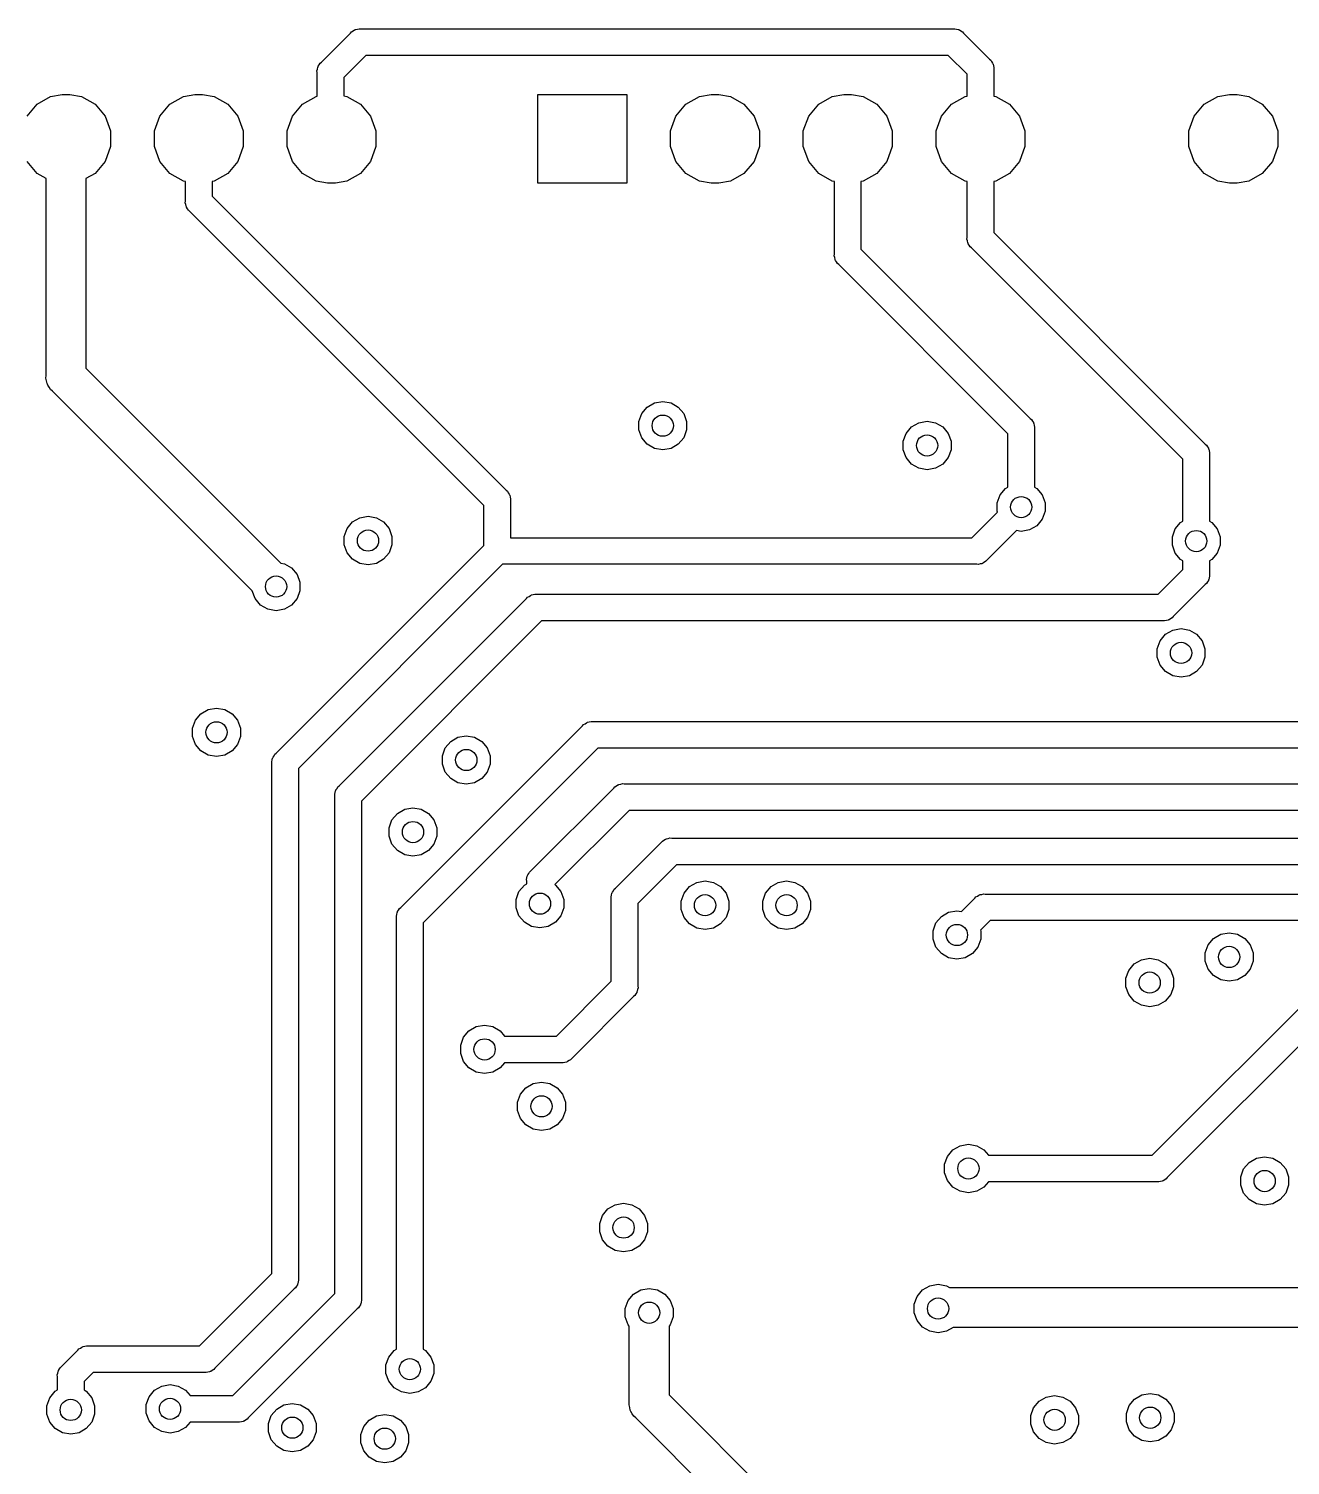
# Model space of a CAD drawing. Extents: x 91.8 to 190.2, y -113.9 to -59.9.
# Drawn here: x 133.26 to 157.4, y -88.14 to -60.64 of the extents above; entities that cross this region are included whole.
import ezdxf

# ---------------------------------------------------------------- set-up
doc = ezdxf.new("R2010")
doc.units = 0
doc.header["$MEASUREMENT"] = 0
doc.layers.add('BLACK', color=7, linetype='CONTINUOUS')

msp = doc.modelspace()

# ---------------------------------------------------------------- linework, layer by layer
at = {"layer": 'BLACK', "linetype": 'CONTINUOUS'}
for p, q in [((138.858, -61.2825), (139.413, -60.7282)), ((139.413, -60.7282), (139.434, -60.7024)), ((139.434, -60.7024), (139.463, -60.6856)), ((139.463, -60.6856), (139.491, -60.6662)), ((139.491, -60.6662), (139.502, -60.6633)), ((139.502, -60.6633), (139.512, -60.6576)), ((139.512, -60.6576), (139.545, -60.6518)), ((139.545, -60.6518), (139.578, -60.6431)), ((139.578, -60.6431), (139.611, -60.646)), ((139.611, -60.646), (150.949, -60.646)), ((150.949, -60.646), (150.982, -60.6431)), ((150.982, -60.6431), (151.015, -60.6518)), ((151.015, -60.6518), (151.048, -60.6576)), ((151.048, -60.6576), (151.058, -60.6633)), ((151.058, -60.6633), (151.069, -60.6662)), ((151.069, -60.6662), (151.097, -60.6856)), ((151.097, -60.6856), (151.126, -60.7024)), ((151.126, -60.7024), (151.147, -60.7282)), ((151.147, -60.7282), (151.642, -61.2226)), ((138.816, -61.3334), (138.832, -61.3042)), ((138.832, -61.3042), (138.858, -61.2825)), ((139.705, -61.154), (139.284, -61.5752)), ((150.855, -61.154), (139.705, -61.154)), ((151.216, -61.5152), (150.855, -61.154)), ((151.642, -61.2226), (151.668, -61.2442)), ((151.668, -61.2442), (151.684, -61.2734)), ((151.684, -61.2734), (151.704, -61.301)), ((151.704, -61.301), (151.707, -61.312)), ((151.707, -61.312), (151.712, -61.3218)), ((138.773, -61.4475), (138.782, -61.415)), ((138.776, -61.4811), (138.773, -61.4475)), ((138.776, -61.9352), (138.776, -61.4811)), ((138.782, -61.415), (138.788, -61.3818)), ((138.788, -61.3818), (138.793, -61.372)), ((138.793, -61.372), (138.796, -61.361)), ((138.796, -61.361), (138.816, -61.3334)), ((139.284, -61.5752), (139.284, -61.9281)), ((151.216, -61.9317), (151.216, -61.5152)), ((151.712, -61.3218), (151.718, -61.355)), ((151.718, -61.355), (151.727, -61.3875)), ((151.727, -61.3875), (151.724, -61.4211)), ((151.724, -61.4211), (151.724, -61.9317)), ((133.223, -62.3184), (133.415, -62.0888)), ((133.415, -62.0888), (133.675, -61.9389)), ((133.675, -61.9389), (133.896, -61.9)), ((133.896, -61.9), (134.044, -61.9)), ((134.044, -61.9), (134.265, -61.9389)), ((134.265, -61.9389), (134.525, -62.0888)), ((134.525, -62.0888), (134.717, -62.3184)), ((135.763, -62.3184), (135.955, -62.0888)), ((135.955, -62.0888), (136.215, -61.9389)), ((136.215, -61.9389), (136.436, -61.9)), ((136.436, -61.9), (136.584, -61.9)), ((136.584, -61.9), (136.805, -61.9389)), ((136.805, -61.9389), (137.065, -62.0888)), ((137.065, -62.0888), (137.257, -62.3184)), ((138.303, -62.3184), (138.495, -62.0888)), ((138.495, -62.0888), (138.755, -61.9389)), ((138.755, -61.9389), (138.776, -61.9352)), ((139.284, -61.9281), (139.345, -61.9389)), ((139.345, -61.9389), (139.605, -62.0888)), ((139.605, -62.0888), (139.797, -62.3184)), ((143, -63.6), (143, -61.9)), ((143, -61.9), (144.7, -61.9)), ((144.7, -61.9), (144.7, -63.6)), ((145.643, -62.3184), (145.835, -62.0888)), ((145.835, -62.0888), (146.095, -61.9389)), ((146.095, -61.9389), (146.316, -61.9)), ((146.316, -61.9), (146.464, -61.9)), ((146.464, -61.9), (146.685, -61.9389)), ((146.685, -61.9389), (146.945, -62.0888)), ((146.945, -62.0888), (147.137, -62.3184)), ((148.183, -62.3184), (148.375, -62.0888)), ((148.375, -62.0888), (148.635, -61.9389)), ((148.635, -61.9389), (148.856, -61.9)), ((148.856, -61.9), (149.004, -61.9)), ((149.004, -61.9), (149.225, -61.9389)), ((149.225, -61.9389), (149.485, -62.0888)), ((149.485, -62.0888), (149.677, -62.3184)), ((150.723, -62.3184), (150.915, -62.0888)), ((150.915, -62.0888), (151.175, -61.9389)), ((151.175, -61.9389), (151.216, -61.9317)), ((151.724, -61.9317), (151.765, -61.9389)), ((151.765, -61.9389), (152.025, -62.0888)), ((152.025, -62.0888), (152.217, -62.3184)), ((155.563, -62.3184), (155.755, -62.0888)), ((155.755, -62.0888), (156.015, -61.9389)), ((156.015, -61.9389), (156.236, -61.9)), ((156.236, -61.9), (156.384, -61.9)), ((156.384, -61.9), (156.605, -61.9389)), ((156.605, -61.9389), (156.865, -62.0888)), ((156.865, -62.0888), (157.057, -62.3184)), ((134.717, -62.3184), (134.82, -62.6001)), ((135.66, -62.6001), (135.763, -62.3184)), ((137.257, -62.3184), (137.36, -62.6001)), ((138.2, -62.6001), (138.303, -62.3184)), ((139.797, -62.3184), (139.9, -62.6001)), ((145.54, -62.6001), (145.643, -62.3184)), ((147.137, -62.3184), (147.24, -62.6001)), ((148.08, -62.6001), (148.183, -62.3184)), ((149.677, -62.3184), (149.78, -62.6001)), ((150.62, -62.6001), (150.723, -62.3184)), ((152.217, -62.3184), (152.32, -62.6001)), ((155.46, -62.6001), (155.563, -62.3184)), ((157.057, -62.3184), (157.16, -62.6001)), ((134.82, -62.6001), (134.82, -62.8999)), ((135.66, -62.8999), (135.66, -62.6001)), ((137.36, -62.6001), (137.36, -62.8999)), ((138.2, -62.8999), (138.2, -62.6001)), ((139.9, -62.6001), (139.9, -62.8999)), ((145.54, -62.8999), (145.54, -62.6001)), ((147.24, -62.6001), (147.24, -62.8999)), ((148.08, -62.8999), (148.08, -62.6001)), ((149.78, -62.6001), (149.78, -62.8999)), ((150.62, -62.8999), (150.62, -62.6001)), ((152.32, -62.6001), (152.32, -62.8999)), ((155.46, -62.8999), (155.46, -62.6001)), ((157.16, -62.6001), (157.16, -62.8999)), ((134.82, -62.8999), (134.717, -63.1816)), ((135.763, -63.1816), (135.66, -62.8999)), ((137.36, -62.8999), (137.257, -63.1816)), ((138.303, -63.1816), (138.2, -62.8999)), ((139.9, -62.8999), (139.797, -63.1816)), ((145.643, -63.1816), (145.54, -62.8999)), ((147.24, -62.8999), (147.137, -63.1816)), ((148.183, -63.1816), (148.08, -62.8999)), ((149.78, -62.8999), (149.677, -63.1816)), ((150.723, -63.1816), (150.62, -62.8999)), ((152.32, -62.8999), (152.217, -63.1816)), ((155.563, -63.1816), (155.46, -62.8999)), ((157.16, -62.8999), (157.057, -63.1816)), ((133.415, -63.4112), (133.223, -63.1816)), ((134.717, -63.1816), (134.525, -63.4112)), ((135.955, -63.4112), (135.763, -63.1816)), ((137.257, -63.1816), (137.065, -63.4112)), ((138.495, -63.4112), (138.303, -63.1816)), ((139.797, -63.1816), (139.605, -63.4112)), ((145.835, -63.4112), (145.643, -63.1816)), ((147.137, -63.1816), (146.945, -63.4112)), ((148.375, -63.4112), (148.183, -63.1816)), ((149.677, -63.1816), (149.485, -63.4112)), ((150.915, -63.4112), (150.723, -63.1816)), ((152.217, -63.1816), (152.025, -63.4112)), ((155.755, -63.4112), (155.563, -63.1816)), ((157.057, -63.1816), (156.865, -63.4112)), ((133.589, -63.5115), (133.415, -63.4112)), ((133.589, -67.2834), (133.589, -63.5115)), ((134.525, -63.4112), (134.351, -63.5115)), ((134.351, -63.5115), (134.351, -67.1422)), ((136.215, -63.5611), (135.955, -63.4112)), ((137.065, -63.4112), (136.805, -63.5611)), ((138.755, -63.5611), (138.495, -63.4112)), ((139.605, -63.4112), (139.345, -63.5611)), ((146.095, -63.5611), (145.835, -63.4112)), ((146.945, -63.4112), (146.685, -63.5611)), ((148.635, -63.5611), (148.375, -63.4112)), ((149.485, -63.4112), (149.225, -63.5611)), ((151.175, -63.5611), (150.915, -63.4112)), ((152.025, -63.4112), (151.765, -63.5611)), ((156.015, -63.5611), (155.755, -63.4112)), ((156.865, -63.4112), (156.605, -63.5611)), ((136.256, -63.5683), (136.215, -63.5611)), ((136.256, -63.941), (136.256, -63.5683)), ((136.805, -63.5611), (136.764, -63.5683)), ((136.764, -63.5683), (136.764, -63.8469)), ((138.976, -63.6), (138.755, -63.5611)), ((139.124, -63.6), (138.976, -63.6)), ((139.345, -63.5611), (139.124, -63.6)), ((144.7, -63.6), (143, -63.6)), ((146.316, -63.6), (146.095, -63.5611)), ((146.464, -63.6), (146.316, -63.6)), ((146.685, -63.5611), (146.464, -63.6)), ((148.676, -63.5683), (148.635, -63.5611)), ((148.676, -63.9743), (148.676, -63.5683)), ((149.225, -63.5611), (149.184, -63.5683)), ((149.184, -63.5683), (149.184, -64.8648)), ((151.216, -63.5683), (151.175, -63.5611)), ((151.216, -64.6389), (151.216, -63.5683)), ((151.765, -63.5611), (151.724, -63.5683)), ((151.724, -63.5683), (151.724, -64.5448)), ((156.236, -63.6), (156.015, -63.5611)), ((156.384, -63.6), (156.236, -63.6)), ((156.605, -63.5611), (156.384, -63.6)), ((136.253, -63.9746), (136.256, -63.941)), ((136.262, -64.0071), (136.253, -63.9746)), ((136.268, -64.0403), (136.262, -64.0071)), ((136.273, -64.0501), (136.268, -64.0403)), ((136.276, -64.0611), (136.273, -64.0501)), ((136.296, -64.0887), (136.276, -64.0611)), ((136.764, -63.8469), (142.392, -69.4746)), ((148.676, -64.9589), (148.676, -63.9743)), ((148.676, -63.9743), (148.676, -63.9743)), ((136.312, -64.1179), (136.296, -64.0887)), ((136.338, -64.1395), (136.312, -64.1179)), ((141.966, -69.7673), (136.338, -64.1395)), ((151.724, -64.5448), (155.772, -68.5926)), ((149.184, -64.8648), (152.422, -68.1026)), ((151.213, -64.6725), (151.216, -64.6389)), ((151.222, -64.705), (151.213, -64.6725)), ((151.228, -64.7382), (151.222, -64.705)), ((151.233, -64.748), (151.228, -64.7382)), ((151.236, -64.759), (151.233, -64.748)), ((151.256, -64.7866), (151.236, -64.759)), ((151.272, -64.8158), (151.256, -64.7866)), ((151.298, -64.8374), (151.272, -64.8158)), ((155.346, -68.8852), (151.298, -64.8374)), ((148.673, -64.9925), (148.676, -64.9589)), ((148.682, -65.025), (148.673, -64.9925)), ((148.688, -65.0582), (148.682, -65.025)), ((148.693, -65.068), (148.688, -65.0582)), ((148.696, -65.079), (148.693, -65.068)), ((148.716, -65.1066), (148.696, -65.079)), ((148.732, -65.1358), (148.716, -65.1066)), ((148.758, -65.1575), (148.732, -65.1358)), ((151.996, -68.3952), (148.758, -65.1575)), ((133.585, -67.3337), (133.589, -67.2834)), ((133.598, -67.3826), (133.585, -67.3337)), ((134.351, -67.1422), (136.425, -69.2163)), ((133.606, -67.4323), (133.598, -67.3826)), ((133.615, -67.4471), (133.606, -67.4323)), ((133.619, -67.4635), (133.615, -67.4471)), ((133.648, -67.5049), (133.619, -67.4635)), ((133.674, -67.5487), (133.648, -67.5049)), ((133.712, -67.5812), (133.674, -67.5487)), ((137.08, -70.9486), (133.712, -67.5812)), ((144.988, -68.0079), (145.092, -67.8844)), ((145.092, -67.8844), (145.231, -67.8037)), ((145.231, -67.8037), (145.39, -67.7757)), ((145.39, -67.7757), (145.549, -67.8037)), ((145.549, -67.8037), (145.688, -67.8844)), ((145.688, -67.8844), (145.792, -68.0079)), ((144.933, -68.1594), (144.988, -68.0079)), ((144.933, -68.3206), (144.933, -68.1594)), ((145.792, -68.0079), (145.847, -68.1594)), ((145.847, -68.1594), (145.847, -68.3206)), ((150.152, -68.2644), (150.291, -68.1837)), ((150.291, -68.1837), (150.45, -68.1557)), ((150.45, -68.1557), (150.609, -68.1837)), ((150.609, -68.1837), (150.748, -68.2644)), ((152.422, -68.1026), (152.448, -68.1242)), ((152.448, -68.1242), (152.464, -68.1534)), ((152.464, -68.1534), (152.484, -68.181)), ((152.484, -68.181), (152.487, -68.192)), ((152.487, -68.192), (152.492, -68.2018)), ((144.988, -68.4721), (144.933, -68.3206)), ((145.847, -68.3206), (145.792, -68.4721)), ((149.993, -68.5394), (150.048, -68.3879)), ((150.048, -68.3879), (150.152, -68.2644)), ((150.748, -68.2644), (150.852, -68.3879)), ((150.852, -68.3879), (150.907, -68.5394)), ((151.996, -69.4187), (151.996, -68.3952)), ((152.492, -68.2018), (152.498, -68.235)), ((152.498, -68.235), (152.507, -68.2675)), ((152.507, -68.2675), (152.504, -68.3011)), ((152.504, -68.3011), (152.504, -69.4187)), ((145.092, -68.5956), (144.988, -68.4721)), ((145.231, -68.6763), (145.092, -68.5956)), ((145.39, -68.7043), (145.231, -68.6763)), ((145.549, -68.6763), (145.39, -68.7043)), ((145.688, -68.5956), (145.549, -68.6763)), ((145.792, -68.4721), (145.688, -68.5956)), ((149.993, -68.7006), (149.993, -68.5394)), ((150.048, -68.8521), (149.993, -68.7006)), ((150.907, -68.7006), (150.852, -68.8521)), ((150.907, -68.5394), (150.907, -68.7006)), ((155.772, -68.5926), (155.798, -68.6142)), ((155.798, -68.6142), (155.814, -68.6434)), ((155.814, -68.6434), (155.834, -68.671)), ((155.834, -68.671), (155.837, -68.682)), ((155.837, -68.682), (155.842, -68.6918)), ((155.842, -68.6918), (155.848, -68.725)), ((155.848, -68.725), (155.857, -68.7575)), ((150.152, -68.9756), (150.048, -68.8521)), ((150.291, -69.0563), (150.152, -68.9756)), ((150.748, -68.9756), (150.609, -69.0563)), ((150.852, -68.8521), (150.748, -68.9756)), ((155.346, -69.7812), (155.346, -68.8852)), ((155.857, -68.7575), (155.854, -68.7911)), ((155.854, -68.7911), (155.854, -70.0687)), ((136.425, -69.2163), (138.081, -70.8717)), ((150.45, -69.0843), (150.291, -69.0563)), ((150.609, -69.0563), (150.45, -69.0843)), ((142.392, -69.4746), (142.418, -69.4963)), ((142.418, -69.4963), (142.434, -69.5255)), ((142.434, -69.5255), (142.454, -69.5531)), ((142.454, -69.5531), (142.457, -69.564)), ((142.457, -69.564), (142.462, -69.5739)), ((151.848, -69.5679), (151.952, -69.4444)), ((151.952, -69.4444), (151.996, -69.4187)), ((152.504, -69.4187), (152.548, -69.4444)), ((152.548, -69.4444), (152.652, -69.5679)), ((141.966, -70.5348), (141.966, -69.7673)), ((142.462, -69.5739), (142.468, -69.6071)), ((142.468, -69.6071), (142.477, -69.6396)), ((142.477, -69.6396), (142.474, -69.6732)), ((142.474, -69.6732), (142.474, -70.386)), ((151.793, -69.7194), (151.848, -69.5679)), ((151.793, -69.8806), (151.793, -69.7194)), ((152.652, -69.5679), (152.707, -69.7194)), ((152.707, -69.7194), (152.707, -69.8806)), ((155.346, -70.0687), (155.346, -69.7812)), ((155.346, -69.7812), (155.346, -69.7812)), ((139.348, -70.2079), (139.452, -70.0844)), ((139.452, -70.0844), (139.591, -70.0037)), ((139.591, -70.0037), (139.75, -69.9757)), ((139.75, -69.9757), (139.909, -70.0037)), ((139.909, -70.0037), (140.048, -70.0844)), ((140.048, -70.0844), (140.152, -70.2079)), ((151.305, -70.386), (151.797, -69.8934)), ((151.797, -69.8934), (151.793, -69.8806)), ((152.652, -70.0321), (152.548, -70.1556)), ((152.707, -69.8806), (152.652, -70.0321)), ((155.198, -70.2179), (155.302, -70.0944)), ((155.302, -70.0944), (155.346, -70.0687)), ((155.854, -70.0687), (155.898, -70.0944)), ((155.898, -70.0944), (156.002, -70.2179)), ((139.293, -70.3594), (139.348, -70.2079)), ((139.293, -70.5206), (139.293, -70.3594)), ((140.152, -70.2079), (140.207, -70.3594)), ((140.207, -70.3594), (140.207, -70.5206)), ((142.474, -70.386), (151.305, -70.386)), ((152.161, -70.2485), (151.597, -70.8118)), ((152.25, -70.2643), (152.161, -70.2485)), ((152.409, -70.2363), (152.25, -70.2643)), ((152.548, -70.1556), (152.409, -70.2363)), ((155.143, -70.3694), (155.198, -70.2179)), ((155.143, -70.5306), (155.143, -70.3694)), ((156.002, -70.2179), (156.057, -70.3694)), ((156.057, -70.3694), (156.057, -70.5306)), ((137.993, -74.5076), (141.966, -70.5348)), ((139.348, -70.6721), (139.293, -70.5206)), ((140.207, -70.5206), (140.152, -70.6721)), ((155.198, -70.6821), (155.143, -70.5306)), ((156.057, -70.5306), (156.002, -70.6821)), ((138.081, -70.8717), (138.149, -70.8837)), ((138.149, -70.8837), (138.288, -70.9644)), ((142.325, -70.894), (138.419, -74.8002)), ((139.452, -70.7956), (139.348, -70.6721)), ((139.591, -70.8763), (139.452, -70.7956)), ((139.75, -70.9043), (139.591, -70.8763)), ((139.909, -70.8763), (139.75, -70.9043)), ((140.048, -70.7956), (139.909, -70.8763)), ((140.152, -70.6721), (140.048, -70.7956)), ((151.399, -70.894), (142.325, -70.894)), ((151.432, -70.8969), (151.399, -70.894)), ((151.465, -70.8882), (151.432, -70.8969)), ((151.498, -70.8824), (151.465, -70.8882)), ((151.508, -70.8767), (151.498, -70.8824)), ((151.519, -70.8738), (151.508, -70.8767)), ((151.547, -70.8544), (151.519, -70.8738)), ((151.576, -70.8376), (151.547, -70.8544)), ((151.597, -70.8118), (151.576, -70.8376)), ((155.302, -70.8056), (155.198, -70.6821)), ((155.346, -70.8313), (155.302, -70.8056)), ((155.346, -70.9914), (155.346, -70.8313)), ((155.898, -70.8056), (155.854, -70.8313)), ((155.854, -70.8313), (155.854, -71.0855)), ((156.002, -70.6821), (155.898, -70.8056)), ((137.533, -71.4022), (137.08, -70.9486)), ((138.288, -70.9644), (138.392, -71.0879)), ((138.392, -71.0879), (138.447, -71.2394)), ((154.869, -71.4688), (155.346, -70.9914)), ((155.834, -71.2056), (155.814, -71.2332)), ((155.837, -71.1946), (155.834, -71.2056)), ((155.842, -71.1848), (155.837, -71.1946)), ((155.848, -71.1516), (155.842, -71.1848)), ((155.857, -71.1191), (155.848, -71.1516)), ((155.854, -71.0855), (155.857, -71.1191)), ((137.588, -71.5521), (137.533, -71.4022)), ((138.447, -71.4006), (138.392, -71.5521)), ((138.447, -71.2394), (138.447, -71.4006)), ((142.831, -71.5084), (142.858, -71.489)), ((142.858, -71.489), (142.869, -71.4861)), ((142.869, -71.4861), (142.879, -71.4804)), ((142.879, -71.4804), (142.912, -71.4746)), ((142.912, -71.4746), (142.945, -71.4659)), ((142.945, -71.4659), (142.978, -71.4688)), ((142.978, -71.4688), (154.869, -71.4688)), ((155.772, -71.284), (155.161, -71.8946)), ((155.798, -71.2624), (155.772, -71.284)), ((155.814, -71.2332), (155.798, -71.2624)), ((137.692, -71.6756), (137.588, -71.5521)), ((137.831, -71.7563), (137.692, -71.6756)), ((137.99, -71.7843), (137.831, -71.7563)), ((138.149, -71.7563), (137.99, -71.7843)), ((138.288, -71.6756), (138.149, -71.7563)), ((138.392, -71.5521), (138.288, -71.6756)), ((139.198, -75.1326), (142.78, -71.551)), ((142.78, -71.551), (142.801, -71.5252)), ((142.801, -71.5252), (142.831, -71.5084)), ((143.072, -71.9768), (139.624, -75.4252)), ((154.963, -71.9768), (143.072, -71.9768)), ((154.996, -71.9797), (154.963, -71.9768)), ((155.029, -71.971), (154.996, -71.9797)), ((155.062, -71.9652), (155.029, -71.971)), ((155.072, -71.9595), (155.062, -71.9652)), ((155.083, -71.9566), (155.072, -71.9595)), ((155.11, -71.9372), (155.083, -71.9566)), ((155.14, -71.9204), (155.11, -71.9372)), ((155.161, -71.8946), (155.14, -71.9204)), ((154.908, -72.3579), (155.012, -72.2344)), ((155.012, -72.2344), (155.151, -72.1537)), ((155.151, -72.1537), (155.31, -72.1257)), ((155.31, -72.1257), (155.469, -72.1537)), ((155.469, -72.1537), (155.608, -72.2344)), ((155.608, -72.2344), (155.712, -72.3579)), ((154.853, -72.5094), (154.908, -72.3579)), ((154.853, -72.6706), (154.853, -72.5094)), ((155.712, -72.3579), (155.767, -72.5094)), ((155.767, -72.5094), (155.767, -72.6706)), ((154.908, -72.8221), (154.853, -72.6706)), ((155.012, -72.9456), (154.908, -72.8221)), ((155.712, -72.8221), (155.608, -72.9456)), ((155.767, -72.6706), (155.712, -72.8221)), ((155.151, -73.0263), (155.012, -72.9456)), ((155.31, -73.0543), (155.151, -73.0263)), ((155.469, -73.0263), (155.31, -73.0543)), ((155.608, -72.9456), (155.469, -73.0263)), ((136.552, -73.7544), (136.691, -73.6737)), ((136.691, -73.6737), (136.85, -73.6457)), ((136.85, -73.6457), (137.009, -73.6737)), ((137.009, -73.6737), (137.148, -73.7544)), ((136.393, -74.0294), (136.448, -73.8779)), ((136.448, -73.8779), (136.552, -73.7544)), ((137.148, -73.7544), (137.252, -73.8779)), ((137.252, -73.8779), (137.307, -74.0294)), ((143.853, -73.9882), (143.874, -73.9624)), ((143.874, -73.9624), (143.903, -73.9456)), ((143.903, -73.9456), (143.931, -73.9262)), ((143.931, -73.9262), (143.942, -73.9233)), ((143.942, -73.9233), (143.952, -73.9176)), ((143.952, -73.9176), (143.985, -73.9118)), ((143.985, -73.9118), (144.018, -73.9031)), ((144.018, -73.9031), (144.051, -73.906)), ((144.051, -73.906), (174.735, -73.906)), ((136.393, -74.1906), (136.393, -74.0294)), ((136.448, -74.3421), (136.393, -74.1906)), ((137.307, -74.1906), (137.252, -74.3421)), ((137.307, -74.0294), (137.307, -74.1906)), ((140.378, -77.4625), (143.853, -73.9882)), ((141.332, -74.2844), (141.471, -74.2037)), ((141.471, -74.2037), (141.63, -74.1757)), ((141.63, -74.1757), (141.789, -74.2037)), ((141.789, -74.2037), (141.928, -74.2844)), ((136.552, -74.4656), (136.448, -74.3421)), ((136.691, -74.5463), (136.552, -74.4656)), ((137.148, -74.4656), (137.009, -74.5463)), ((137.252, -74.3421), (137.148, -74.4656)), ((137.967, -74.5292), (137.993, -74.5076)), ((144.145, -74.414), (140.804, -77.7552)), ((141.173, -74.5594), (141.228, -74.4079)), ((141.228, -74.4079), (141.332, -74.2844)), ((141.928, -74.2844), (142.032, -74.4079)), ((142.032, -74.4079), (142.087, -74.5594)), ((174.829, -74.414), (144.145, -74.414)), ((136.85, -74.5743), (136.691, -74.5463)), ((137.009, -74.5463), (136.85, -74.5743)), ((137.908, -74.6725), (137.917, -74.64)), ((137.911, -74.7061), (137.908, -74.6725)), ((137.911, -84.4698), (137.911, -74.7061)), ((137.917, -74.64), (137.923, -74.6068)), ((137.923, -74.6068), (137.928, -74.597)), ((137.928, -74.597), (137.931, -74.586)), ((137.931, -74.586), (137.951, -74.5584)), ((137.951, -74.5584), (137.967, -74.5292)), ((141.173, -74.7206), (141.173, -74.5594)), ((141.228, -74.8721), (141.173, -74.7206)), ((142.087, -74.7206), (142.032, -74.8721)), ((142.087, -74.5594), (142.087, -74.7206)), ((138.419, -74.8002), (138.419, -84.5639)), ((141.332, -74.9956), (141.228, -74.8721)), ((141.471, -75.0763), (141.332, -74.9956)), ((141.928, -74.9956), (141.789, -75.0763)), ((142.032, -74.8721), (141.928, -74.9956)), ((139.113, -75.2975), (139.122, -75.265)), ((139.116, -75.3311), (139.113, -75.2975)), ((139.116, -84.8548), (139.116, -75.3311)), ((139.122, -75.265), (139.128, -75.2318)), ((139.128, -75.2318), (139.133, -75.222)), ((139.133, -75.222), (139.136, -75.211)), ((139.136, -75.211), (139.156, -75.1834)), ((139.156, -75.1834), (139.172, -75.1542)), ((139.172, -75.1542), (139.198, -75.1326)), ((141.63, -75.1043), (141.471, -75.0763)), ((141.789, -75.0763), (141.63, -75.1043)), ((142.868, -76.7626), (144.453, -75.1782)), ((144.453, -75.1782), (144.474, -75.1524)), ((144.474, -75.1524), (144.503, -75.1356)), ((144.503, -75.1356), (144.531, -75.1162)), ((144.531, -75.1162), (144.542, -75.1133)), ((144.542, -75.1133), (144.552, -75.1076)), ((144.552, -75.1076), (144.585, -75.1018)), ((144.585, -75.1018), (144.618, -75.0931)), ((144.618, -75.0931), (144.651, -75.096)), ((144.651, -75.096), (176.605, -75.096)), ((139.624, -75.4252), (139.624, -84.9489)), ((140.312, -75.6644), (140.451, -75.5837)), ((140.451, -75.5837), (140.61, -75.5557)), ((140.61, -75.5557), (140.769, -75.5837)), ((140.769, -75.5837), (140.908, -75.6644)), ((144.745, -75.604), (143.323, -77.0257)), ((176.699, -75.604), (144.745, -75.604)), ((140.153, -75.9394), (140.208, -75.7879)), ((140.208, -75.7879), (140.312, -75.6644)), ((140.908, -75.6644), (141.012, -75.7879)), ((141.012, -75.7879), (141.067, -75.9394)), ((140.153, -76.1006), (140.153, -75.9394)), ((140.208, -76.2521), (140.153, -76.1006)), ((141.067, -76.1006), (141.012, -76.2521)), ((141.067, -75.9394), (141.067, -76.1006)), ((145.413, -76.1756), (145.441, -76.1562)), ((145.441, -76.1562), (145.452, -76.1533)), ((145.452, -76.1533), (145.462, -76.1476)), ((145.462, -76.1476), (145.495, -76.1418)), ((145.495, -76.1418), (145.528, -76.1331)), ((145.528, -76.1331), (145.561, -76.136)), ((145.561, -76.136), (178.485, -76.136)), ((140.312, -76.3756), (140.208, -76.2521)), ((140.451, -76.4563), (140.312, -76.3756)), ((140.908, -76.3756), (140.769, -76.4563)), ((141.012, -76.2521), (140.908, -76.3756)), ((144.488, -77.0925), (145.363, -76.2182)), ((145.363, -76.2182), (145.384, -76.1924)), ((145.384, -76.1924), (145.413, -76.1756)), ((140.61, -76.4843), (140.451, -76.4563)), ((140.769, -76.4563), (140.61, -76.4843)), ((145.655, -76.644), (144.914, -77.3852)), ((178.579, -76.644), (145.655, -76.644)), ((142.783, -76.9275), (142.792, -76.895)), ((142.786, -76.9611), (142.783, -76.9275)), ((142.786, -77.0087), (142.786, -76.9611)), ((142.792, -76.895), (142.798, -76.8618)), ((142.798, -76.8618), (142.803, -76.852)), ((142.803, -76.852), (142.806, -76.841)), ((142.806, -76.841), (142.826, -76.8134)), ((142.826, -76.8134), (142.842, -76.7842)), ((142.842, -76.7842), (142.868, -76.7626)), ((145.902, -77.0644), (146.041, -76.9837)), ((146.041, -76.9837), (146.2, -76.9557)), ((146.2, -76.9557), (146.359, -76.9837)), ((146.359, -76.9837), (146.498, -77.0644)), ((147.462, -77.0644), (147.601, -76.9837)), ((147.601, -76.9837), (147.76, -76.9557)), ((147.76, -76.9557), (147.919, -76.9837)), ((147.919, -76.9837), (148.058, -77.0644)), ((142.583, -77.3094), (142.638, -77.1579)), ((142.638, -77.1579), (142.742, -77.0344)), ((142.742, -77.0344), (142.786, -77.0087)), ((143.323, -77.0257), (143.338, -77.0344)), ((143.338, -77.0344), (143.442, -77.1579)), ((143.442, -77.1579), (143.497, -77.3094)), ((144.403, -77.2575), (144.412, -77.225)), ((144.406, -77.2911), (144.403, -77.2575)), ((144.412, -77.225), (144.418, -77.1918)), ((144.418, -77.1918), (144.423, -77.182)), ((144.423, -77.182), (144.426, -77.171)), ((144.426, -77.171), (144.446, -77.1434)), ((144.446, -77.1434), (144.462, -77.1142)), ((144.462, -77.1142), (144.488, -77.0925)), ((145.743, -77.3394), (145.798, -77.1879)), ((145.798, -77.1879), (145.902, -77.0644)), ((146.498, -77.0644), (146.602, -77.1879)), ((146.602, -77.1879), (146.657, -77.3394)), ((147.303, -77.3394), (147.358, -77.1879)), ((147.358, -77.1879), (147.462, -77.0644)), ((148.058, -77.0644), (148.162, -77.1879)), ((148.162, -77.1879), (148.217, -77.3394)), ((151.363, -77.2882), (151.384, -77.2624)), ((151.384, -77.2624), (151.413, -77.2456)), ((151.413, -77.2456), (151.441, -77.2262)), ((151.441, -77.2262), (151.452, -77.2233)), ((151.452, -77.2233), (151.462, -77.2176)), ((151.462, -77.2176), (151.495, -77.2118)), ((151.495, -77.2118), (151.528, -77.2031)), ((151.528, -77.2031), (151.561, -77.206)), ((151.561, -77.206), (176.639, -77.206)), ((140.313, -77.552), (140.316, -77.541)), ((140.316, -77.541), (140.336, -77.5134)), ((140.336, -77.5134), (140.352, -77.4842)), ((140.352, -77.4842), (140.378, -77.4625)), ((142.583, -77.4706), (142.583, -77.3094)), ((142.638, -77.6221), (142.583, -77.4706)), ((143.497, -77.4706), (143.442, -77.6221)), ((143.497, -77.3094), (143.497, -77.4706)), ((144.406, -78.8748), (144.406, -77.2911)), ((144.914, -77.3852), (144.914, -78.9689)), ((145.743, -77.5006), (145.743, -77.3394)), ((145.798, -77.6521), (145.743, -77.5006)), ((146.657, -77.5006), (146.602, -77.6521)), ((146.657, -77.3394), (146.657, -77.5006)), ((147.303, -77.5006), (147.303, -77.3394)), ((147.358, -77.6521), (147.303, -77.5006)), ((148.217, -77.5006), (148.162, -77.6521)), ((148.217, -77.3394), (148.217, -77.5006)), ((150.861, -77.5537), (151.02, -77.5257)), ((151.02, -77.5257), (151.109, -77.5415)), ((151.109, -77.5415), (151.363, -77.2882)), ((140.293, -77.6275), (140.302, -77.595)), ((140.296, -77.6611), (140.293, -77.6275)), ((140.296, -85.9187), (140.296, -77.6611)), ((140.302, -77.595), (140.308, -77.5618)), ((140.308, -77.5618), (140.313, -77.552)), ((140.804, -77.7552), (140.804, -85.9187)), ((142.742, -77.7456), (142.638, -77.6221)), ((142.881, -77.8263), (142.742, -77.7456)), ((143.338, -77.7456), (143.199, -77.8263)), ((143.442, -77.6221), (143.338, -77.7456)), ((145.902, -77.7756), (145.798, -77.6521)), ((146.041, -77.8563), (145.902, -77.7756)), ((146.498, -77.7756), (146.359, -77.8563)), ((146.602, -77.6521), (146.498, -77.7756)), ((147.462, -77.7756), (147.358, -77.6521)), ((147.601, -77.8563), (147.462, -77.7756)), ((148.058, -77.7756), (147.919, -77.8563)), ((148.162, -77.6521), (148.058, -77.7756)), ((150.563, -77.9094), (150.618, -77.7579)), ((150.618, -77.7579), (150.722, -77.6344)), ((150.722, -77.6344), (150.861, -77.5537)), ((151.655, -77.714), (151.473, -77.8966)), ((176.545, -77.714), (151.655, -77.714)), ((143.04, -77.8543), (142.881, -77.8263)), ((143.199, -77.8263), (143.04, -77.8543)), ((146.2, -77.8843), (146.041, -77.8563)), ((146.359, -77.8563), (146.2, -77.8843)), ((147.76, -77.8843), (147.601, -77.8563)), ((147.919, -77.8563), (147.76, -77.8843)), ((150.563, -78.0706), (150.563, -77.9094)), ((150.618, -78.2221), (150.563, -78.0706)), ((151.477, -78.0706), (151.422, -78.2221)), ((151.473, -77.8966), (151.477, -77.9094)), ((151.477, -77.9094), (151.477, -78.0706)), ((155.828, -78.1779), (155.932, -78.0544)), ((155.932, -78.0544), (156.071, -77.9737)), ((156.071, -77.9737), (156.23, -77.9457)), ((156.23, -77.9457), (156.389, -77.9737)), ((156.389, -77.9737), (156.528, -78.0544)), ((156.528, -78.0544), (156.632, -78.1779)), ((150.722, -78.3456), (150.618, -78.2221)), ((150.861, -78.4263), (150.722, -78.3456)), ((151.318, -78.3456), (151.179, -78.4263)), ((151.422, -78.2221), (151.318, -78.3456)), ((154.755, -82.206), (158.623, -78.3382)), ((155.773, -78.3294), (155.828, -78.1779)), ((155.773, -78.4906), (155.773, -78.3294)), ((156.632, -78.1779), (156.687, -78.3294)), ((156.687, -78.3294), (156.687, -78.4906)), ((151.02, -78.4543), (150.861, -78.4263)), ((151.179, -78.4263), (151.02, -78.4543)), ((154.308, -78.6679), (154.412, -78.5444)), ((154.412, -78.5444), (154.551, -78.4637)), ((154.551, -78.4637), (154.71, -78.4357)), ((154.71, -78.4357), (154.869, -78.4637)), ((154.869, -78.4637), (155.008, -78.5444)), ((155.008, -78.5444), (155.112, -78.6679)), ((155.828, -78.6421), (155.773, -78.4906)), ((156.687, -78.4906), (156.632, -78.6421)), ((143.355, -79.926), (144.406, -78.8748)), ((154.253, -78.8194), (154.308, -78.6679)), ((154.253, -78.9806), (154.253, -78.8194)), ((158.915, -78.764), (155.047, -82.6318)), ((155.112, -78.6679), (155.167, -78.8194)), ((155.167, -78.8194), (155.167, -78.9806)), ((155.932, -78.7656), (155.828, -78.6421)), ((156.071, -78.8463), (155.932, -78.7656)), ((156.23, -78.8743), (156.071, -78.8463)), ((156.389, -78.8463), (156.23, -78.8743)), ((156.528, -78.7656), (156.389, -78.8463)), ((156.632, -78.6421), (156.528, -78.7656)), ((144.832, -79.1674), (143.647, -80.3518)), ((144.858, -79.1458), (144.832, -79.1674)), ((144.874, -79.1166), (144.858, -79.1458)), ((144.894, -79.089), (144.874, -79.1166)), ((144.897, -79.078), (144.894, -79.089)), ((144.902, -79.0682), (144.897, -79.078)), ((144.908, -79.035), (144.902, -79.0682)), ((144.917, -79.0025), (144.908, -79.035)), ((144.914, -78.9689), (144.917, -79.0025)), ((154.308, -79.1321), (154.253, -78.9806)), ((154.412, -79.2556), (154.308, -79.1321)), ((155.112, -79.1321), (155.008, -79.2556)), ((155.167, -78.9806), (155.112, -79.1321)), ((154.551, -79.3363), (154.412, -79.2556)), ((154.71, -79.3643), (154.551, -79.3363)), ((154.869, -79.3363), (154.71, -79.3643)), ((155.008, -79.2556), (154.869, -79.3363)), ((141.821, -79.7437), (141.98, -79.7157)), ((141.98, -79.7157), (142.139, -79.7437)), ((141.523, -80.0994), (141.578, -79.9479)), ((141.578, -79.9479), (141.682, -79.8244)), ((141.682, -79.8244), (141.821, -79.7437)), ((142.139, -79.7437), (142.278, -79.8244)), ((142.278, -79.8244), (142.364, -79.926)), ((142.364, -79.926), (143.355, -79.926)), ((141.523, -80.2606), (141.523, -80.0994)), ((141.578, -80.4121), (141.523, -80.2606)), ((141.682, -80.5356), (141.578, -80.4121)), ((141.821, -80.6163), (141.682, -80.5356)), ((142.278, -80.5356), (142.139, -80.6163)), ((142.364, -80.434), (142.278, -80.5356)), ((143.449, -80.434), (142.364, -80.434)), ((143.482, -80.4369), (143.449, -80.434)), ((143.515, -80.4282), (143.482, -80.4369)), ((143.548, -80.4224), (143.515, -80.4282)), ((143.558, -80.4167), (143.548, -80.4224)), ((143.569, -80.4138), (143.558, -80.4167)), ((143.597, -80.3944), (143.569, -80.4138)), ((143.626, -80.3776), (143.597, -80.3944)), ((143.647, -80.3518), (143.626, -80.3776)), ((141.98, -80.6443), (141.821, -80.6163)), ((142.139, -80.6163), (141.98, -80.6443)), ((142.772, -80.9144), (142.911, -80.8337)), ((142.911, -80.8337), (143.07, -80.8057)), ((143.07, -80.8057), (143.229, -80.8337)), ((143.229, -80.8337), (143.368, -80.9144)), ((142.613, -81.1894), (142.668, -81.0379)), ((142.668, -81.0379), (142.772, -80.9144)), ((143.368, -80.9144), (143.472, -81.0379)), ((143.472, -81.0379), (143.527, -81.1894)), ((142.613, -81.3506), (142.613, -81.1894)), ((142.668, -81.5021), (142.613, -81.3506)), ((143.527, -81.3506), (143.472, -81.5021)), ((143.527, -81.1894), (143.527, -81.3506)), ((142.772, -81.6256), (142.668, -81.5021)), ((142.911, -81.7063), (142.772, -81.6256)), ((143.368, -81.6256), (143.229, -81.7063)), ((143.472, -81.5021), (143.368, -81.6256)), ((143.07, -81.7343), (142.911, -81.7063)), ((143.229, -81.7063), (143.07, -81.7343)), ((150.838, -82.2279), (150.942, -82.1044)), ((150.942, -82.1044), (151.081, -82.0237)), ((151.081, -82.0237), (151.24, -81.9957)), ((151.24, -81.9957), (151.399, -82.0237)), ((151.399, -82.0237), (151.538, -82.1044)), ((151.538, -82.1044), (151.624, -82.206)), ((151.624, -82.206), (154.755, -82.206)), ((150.783, -82.3794), (150.838, -82.2279)), ((150.783, -82.5406), (150.783, -82.3794)), ((156.453, -82.6194), (156.508, -82.4679)), ((156.508, -82.4679), (156.612, -82.3444)), ((156.612, -82.3444), (156.751, -82.2637)), ((156.751, -82.2637), (156.91, -82.2357)), ((156.91, -82.2357), (157.069, -82.2637)), ((157.069, -82.2637), (157.208, -82.3444)), ((157.208, -82.3444), (157.312, -82.4679)), ((157.312, -82.4679), (157.367, -82.6194)), ((150.838, -82.6921), (150.783, -82.5406)), ((150.942, -82.8156), (150.838, -82.6921)), ((151.624, -82.714), (151.538, -82.8156)), ((154.849, -82.714), (151.624, -82.714)), ((154.882, -82.7169), (154.849, -82.714)), ((154.915, -82.7082), (154.882, -82.7169)), ((154.948, -82.7024), (154.915, -82.7082)), ((154.958, -82.6967), (154.948, -82.7024)), ((154.969, -82.6938), (154.958, -82.6967)), ((154.997, -82.6744), (154.969, -82.6938)), ((155.026, -82.6576), (154.997, -82.6744)), ((155.047, -82.6318), (155.026, -82.6576)), ((156.453, -82.7806), (156.453, -82.6194)), ((157.367, -82.6194), (157.367, -82.7806)), ((151.081, -82.8963), (150.942, -82.8156)), ((151.24, -82.9243), (151.081, -82.8963)), ((151.399, -82.8963), (151.24, -82.9243)), ((151.538, -82.8156), (151.399, -82.8963)), ((156.508, -82.9321), (156.453, -82.7806)), ((156.612, -83.0556), (156.508, -82.9321)), ((157.312, -82.9321), (157.208, -83.0556)), ((157.367, -82.7806), (157.312, -82.9321)), ((144.238, -83.3579), (144.342, -83.2344)), ((144.342, -83.2344), (144.481, -83.1537)), ((144.481, -83.1537), (144.64, -83.1257)), ((144.64, -83.1257), (144.799, -83.1537)), ((144.799, -83.1537), (144.938, -83.2344)), ((144.938, -83.2344), (145.042, -83.3579)), ((156.751, -83.1363), (156.612, -83.0556)), ((156.91, -83.1643), (156.751, -83.1363)), ((157.069, -83.1363), (156.91, -83.1643)), ((157.208, -83.0556), (157.069, -83.1363)), ((144.183, -83.5094), (144.238, -83.3579)), ((144.183, -83.6706), (144.183, -83.5094)), ((145.042, -83.3579), (145.097, -83.5094)), ((145.097, -83.5094), (145.097, -83.6706)), ((144.238, -83.8221), (144.183, -83.6706)), ((144.342, -83.9456), (144.238, -83.8221)), ((145.042, -83.8221), (144.938, -83.9456)), ((145.097, -83.6706), (145.042, -83.8221)), ((144.481, -84.0263), (144.342, -83.9456)), ((144.64, -84.0543), (144.481, -84.0263)), ((144.799, -84.0263), (144.64, -84.0543)), ((144.938, -83.9456), (144.799, -84.0263)), ((136.525, -85.856), (137.911, -84.4698)), ((138.399, -84.684), (138.379, -84.7116)), ((138.402, -84.673), (138.399, -84.684)), ((138.407, -84.6632), (138.402, -84.673)), ((138.413, -84.63), (138.407, -84.6632)), ((138.422, -84.5975), (138.413, -84.63)), ((138.419, -84.5639), (138.422, -84.5975)), ((150.501, -84.7037), (150.66, -84.6757)), ((150.66, -84.6757), (150.819, -84.7037)), ((138.337, -84.7624), (136.817, -86.2818)), ((137.165, -86.806), (139.116, -84.8548)), ((138.363, -84.7408), (138.337, -84.7624)), ((138.379, -84.7116), (138.363, -84.7408)), ((139.624, -84.9489), (139.627, -84.9825)), ((144.728, -84.9879), (144.832, -84.8644)), ((144.832, -84.8644), (144.971, -84.7837)), ((144.971, -84.7837), (145.13, -84.7557)), ((145.13, -84.7557), (145.289, -84.7837)), ((145.289, -84.7837), (145.428, -84.8644)), ((145.428, -84.8644), (145.532, -84.9879)), ((150.203, -85.0594), (150.258, -84.9079)), ((150.258, -84.9079), (150.362, -84.7844)), ((150.362, -84.7844), (150.501, -84.7037)), ((150.819, -84.7037), (150.88, -84.739)), ((150.88, -84.739), (157.792, -84.739)), ((139.542, -85.1474), (137.457, -87.2318)), ((139.568, -85.1258), (139.542, -85.1474)), ((139.584, -85.0966), (139.568, -85.1258)), ((139.604, -85.069), (139.584, -85.0966)), ((139.607, -85.058), (139.604, -85.069)), ((139.612, -85.0482), (139.607, -85.058)), ((139.618, -85.015), (139.612, -85.0482)), ((139.627, -84.9825), (139.618, -85.015)), ((144.673, -85.1394), (144.728, -84.9879)), ((144.673, -85.3006), (144.673, -85.1394)), ((145.532, -84.9879), (145.587, -85.1394)), ((145.587, -85.1394), (145.587, -85.3006)), ((150.203, -85.2206), (150.203, -85.0594)), ((150.258, -85.3721), (150.203, -85.2206)), ((144.728, -85.4521), (144.673, -85.3006)), ((144.749, -85.4772), (144.728, -85.4521)), ((144.749, -86.9334), (144.749, -85.4772)), ((145.532, -85.4521), (145.511, -85.4772)), ((145.511, -85.4772), (145.511, -86.7922)), ((145.587, -85.3006), (145.532, -85.4521)), ((150.362, -85.4956), (150.258, -85.3721)), ((150.501, -85.5763), (150.362, -85.4956)), ((150.949, -85.501), (150.819, -85.5763)), ((157.933, -85.501), (150.949, -85.501)), ((150.66, -85.6043), (150.501, -85.5763)), ((150.819, -85.5763), (150.66, -85.6043)), ((133.888, -86.246), (134.196, -85.9382)), ((134.196, -85.9382), (134.218, -85.9124)), ((134.218, -85.9124), (134.247, -85.8956)), ((134.247, -85.8956), (134.274, -85.8762)), ((134.274, -85.8762), (134.285, -85.8733)), ((134.285, -85.8733), (134.295, -85.8676)), ((134.295, -85.8676), (134.328, -85.8618)), ((134.328, -85.8618), (134.361, -85.8531)), ((134.361, -85.8531), (134.395, -85.856)), ((134.395, -85.856), (136.525, -85.856)), ((140.148, -86.0679), (140.252, -85.9444)), ((140.252, -85.9444), (140.296, -85.9187)), ((140.804, -85.9187), (140.848, -85.9444)), ((140.848, -85.9444), (140.952, -86.0679)), ((133.818, -86.3452), (133.823, -86.3354)), ((133.823, -86.3354), (133.826, -86.3244)), ((133.826, -86.3244), (133.846, -86.2968)), ((133.846, -86.2968), (133.862, -86.2676)), ((133.862, -86.2676), (133.888, -86.246)), ((136.767, -86.3244), (136.739, -86.3438)), ((136.796, -86.3076), (136.767, -86.3244)), ((136.817, -86.2818), (136.796, -86.3076)), ((140.093, -86.2194), (140.148, -86.0679)), ((140.093, -86.3806), (140.093, -86.2194)), ((140.952, -86.0679), (141.007, -86.2194)), ((141.007, -86.2194), (141.007, -86.3806)), ((133.803, -86.4109), (133.812, -86.3784)), ((133.806, -86.4445), (133.803, -86.4109)), ((133.806, -86.6987), (133.806, -86.4445)), ((133.812, -86.3784), (133.818, -86.3452)), ((134.489, -86.364), (134.314, -86.5386)), ((134.314, -86.5386), (134.314, -86.6987)), ((136.619, -86.364), (134.489, -86.364)), ((135.801, -86.6237), (135.96, -86.5957)), ((135.96, -86.5957), (136.119, -86.6237)), ((136.652, -86.3669), (136.619, -86.364)), ((136.685, -86.3582), (136.652, -86.3669)), ((136.718, -86.3524), (136.685, -86.3582)), ((136.728, -86.3467), (136.718, -86.3524)), ((136.739, -86.3438), (136.728, -86.3467)), ((140.148, -86.5321), (140.093, -86.3806)), ((140.252, -86.6556), (140.148, -86.5321)), ((140.952, -86.5321), (140.848, -86.6556)), ((141.007, -86.3806), (140.952, -86.5321)), ((133.603, -86.9994), (133.658, -86.8479)), ((133.658, -86.8479), (133.762, -86.7244)), ((133.762, -86.7244), (133.806, -86.6987)), ((134.314, -86.6987), (134.358, -86.7244)), ((134.358, -86.7244), (134.462, -86.8479)), ((134.462, -86.8479), (134.517, -86.9994)), ((135.503, -86.9794), (135.558, -86.8279)), ((135.558, -86.8279), (135.662, -86.7044)), ((135.662, -86.7044), (135.801, -86.6237)), ((136.119, -86.6237), (136.258, -86.7044)), ((136.258, -86.7044), (136.344, -86.806)), ((136.344, -86.806), (137.165, -86.806)), ((140.391, -86.7363), (140.252, -86.6556)), ((140.55, -86.7643), (140.391, -86.7363)), ((140.709, -86.7363), (140.55, -86.7643)), ((140.848, -86.6556), (140.709, -86.7363)), ((145.511, -86.7922), (150.848, -92.129)), ((152.592, -86.9144), (152.731, -86.8337)), ((152.731, -86.8337), (152.89, -86.8057)), ((152.89, -86.8057), (153.049, -86.8337)), ((153.049, -86.8337), (153.188, -86.9144)), ((154.318, -86.9979), (154.422, -86.8744)), ((154.422, -86.8744), (154.561, -86.7937)), ((154.561, -86.7937), (154.72, -86.7657)), ((154.72, -86.7657), (154.879, -86.7937)), ((154.879, -86.7937), (155.018, -86.8744)), ((155.018, -86.8744), (155.122, -86.9979)), ((133.603, -87.1606), (133.603, -86.9994)), ((133.658, -87.3121), (133.603, -87.1606)), ((134.517, -87.1606), (134.462, -87.3121)), ((134.517, -86.9994), (134.517, -87.1606)), ((135.503, -87.1406), (135.503, -86.9794)), ((135.558, -87.2921), (135.503, -87.1406)), ((137.898, -87.1879), (138.002, -87.0644)), ((138.002, -87.0644), (138.141, -86.9837)), ((138.141, -86.9837), (138.3, -86.9557)), ((138.3, -86.9557), (138.459, -86.9837)), ((138.459, -86.9837), (138.598, -87.0644)), ((138.598, -87.0644), (138.702, -87.1879)), ((144.745, -86.9837), (144.749, -86.9334)), ((144.758, -87.0326), (144.745, -86.9837)), ((144.766, -87.0823), (144.758, -87.0326)), ((144.775, -87.0971), (144.766, -87.0823)), ((144.779, -87.1135), (144.775, -87.0971)), ((144.808, -87.1549), (144.779, -87.1135)), ((144.834, -87.1987), (144.808, -87.1549)), ((152.433, -87.1894), (152.488, -87.0379)), ((152.488, -87.0379), (152.592, -86.9144)), ((153.188, -86.9144), (153.292, -87.0379)), ((153.292, -87.0379), (153.347, -87.1894)), ((154.263, -87.1494), (154.318, -86.9979)), ((154.263, -87.3106), (154.263, -87.1494)), ((155.122, -86.9979), (155.177, -87.1494)), ((155.177, -87.1494), (155.177, -87.3106)), ((133.762, -87.4356), (133.658, -87.3121)), ((133.901, -87.5163), (133.762, -87.4356)), ((134.358, -87.4356), (134.219, -87.5163)), ((134.462, -87.3121), (134.358, -87.4356)), ((135.662, -87.4156), (135.558, -87.2921)), ((135.801, -87.4963), (135.662, -87.4156)), ((136.258, -87.4156), (136.119, -87.4963)), ((136.344, -87.314), (136.258, -87.4156)), ((137.259, -87.314), (136.344, -87.314)), ((137.292, -87.3169), (137.259, -87.314)), ((137.325, -87.3082), (137.292, -87.3169)), ((137.358, -87.3024), (137.325, -87.3082)), ((137.368, -87.2967), (137.358, -87.3024)), ((137.379, -87.2938), (137.368, -87.2967)), ((137.407, -87.2744), (137.379, -87.2938)), ((137.436, -87.2576), (137.407, -87.2744)), ((137.457, -87.2318), (137.436, -87.2576)), ((137.843, -87.3394), (137.898, -87.1879)), ((137.843, -87.5006), (137.843, -87.3394)), ((138.702, -87.1879), (138.757, -87.3394)), ((138.757, -87.3394), (138.757, -87.5006)), ((139.613, -87.5494), (139.668, -87.3979)), ((139.668, -87.3979), (139.772, -87.2744)), ((139.772, -87.2744), (139.911, -87.1937)), ((139.911, -87.1937), (140.07, -87.1657)), ((140.07, -87.1657), (140.229, -87.1937)), ((140.229, -87.1937), (140.368, -87.2744)), ((140.368, -87.2744), (140.472, -87.3979)), ((140.472, -87.3979), (140.527, -87.5494)), ((144.872, -87.2312), (144.834, -87.1987)), ((150.409, -92.7677), (144.872, -87.2312)), ((152.433, -87.3506), (152.433, -87.1894)), ((152.488, -87.5021), (152.433, -87.3506)), ((153.347, -87.3506), (153.292, -87.5021)), ((153.347, -87.1894), (153.347, -87.3506)), ((154.318, -87.4621), (154.263, -87.3106)), ((155.177, -87.3106), (155.122, -87.4621)), ((134.06, -87.5443), (133.901, -87.5163)), ((134.219, -87.5163), (134.06, -87.5443)), ((135.96, -87.5243), (135.801, -87.4963)), ((136.119, -87.4963), (135.96, -87.5243)), ((137.898, -87.6521), (137.843, -87.5006)), ((138.002, -87.7756), (137.898, -87.6521)), ((138.702, -87.6521), (138.598, -87.7756)), ((138.757, -87.5006), (138.702, -87.6521)), ((139.613, -87.7106), (139.613, -87.5494)), ((139.668, -87.8621), (139.613, -87.7106)), ((140.527, -87.7106), (140.472, -87.8621)), ((140.527, -87.5494), (140.527, -87.7106)), ((152.592, -87.6256), (152.488, -87.5021)), ((152.731, -87.7063), (152.592, -87.6256)), ((152.89, -87.7343), (152.731, -87.7063)), ((153.049, -87.7063), (152.89, -87.7343)), ((153.188, -87.6256), (153.049, -87.7063)), ((153.292, -87.5021), (153.188, -87.6256)), ((154.422, -87.5856), (154.318, -87.4621)), ((154.561, -87.6663), (154.422, -87.5856)), ((154.72, -87.6943), (154.561, -87.6663)), ((154.879, -87.6663), (154.72, -87.6943)), ((155.018, -87.5856), (154.879, -87.6663)), ((155.122, -87.4621), (155.018, -87.5856)), ((138.141, -87.8563), (138.002, -87.7756)), ((138.3, -87.8843), (138.141, -87.8563)), ((138.459, -87.8563), (138.3, -87.8843)), ((138.598, -87.7756), (138.459, -87.8563)), ((139.772, -87.9856), (139.668, -87.8621)), ((139.911, -88.0663), (139.772, -87.9856)), ((140.368, -87.9856), (140.229, -88.0663)), ((140.472, -87.8621), (140.368, -87.9856)), ((140.07, -88.0943), (139.911, -88.0663)), ((140.229, -88.0663), (140.07, -88.0943))]:
    msp.add_line(p, q, dxfattribs=at)
at = {"layer": 'BLACK'}
for centre in [(145.39, -68.24), (150.45, -68.62), (152.25, -69.8), (139.75, -70.44), (155.6, -70.45), (137.99, -71.32), (155.31, -72.59), (136.85, -74.11), (141.63, -74.64), (140.61, -76.02), (143.04, -77.39), (146.2, -77.42), (147.76, -77.42), (151.02, -77.99), (156.23, -78.41), (154.71, -78.9), (141.98, -80.18), (143.07, -81.27), (151.24, -82.46), (156.91, -82.7), (144.64, -83.59), (150.66, -85.14), (145.13, -85.22), (140.55, -86.3), (134.06, -87.08), (135.96, -87.06), (152.89, -87.27), (154.72, -87.23), (138.3, -87.42), (140.07, -87.63)]:
    msp.add_circle(centre, 0.2032, dxfattribs=at)

doc.saveas('drawing.dxf')
